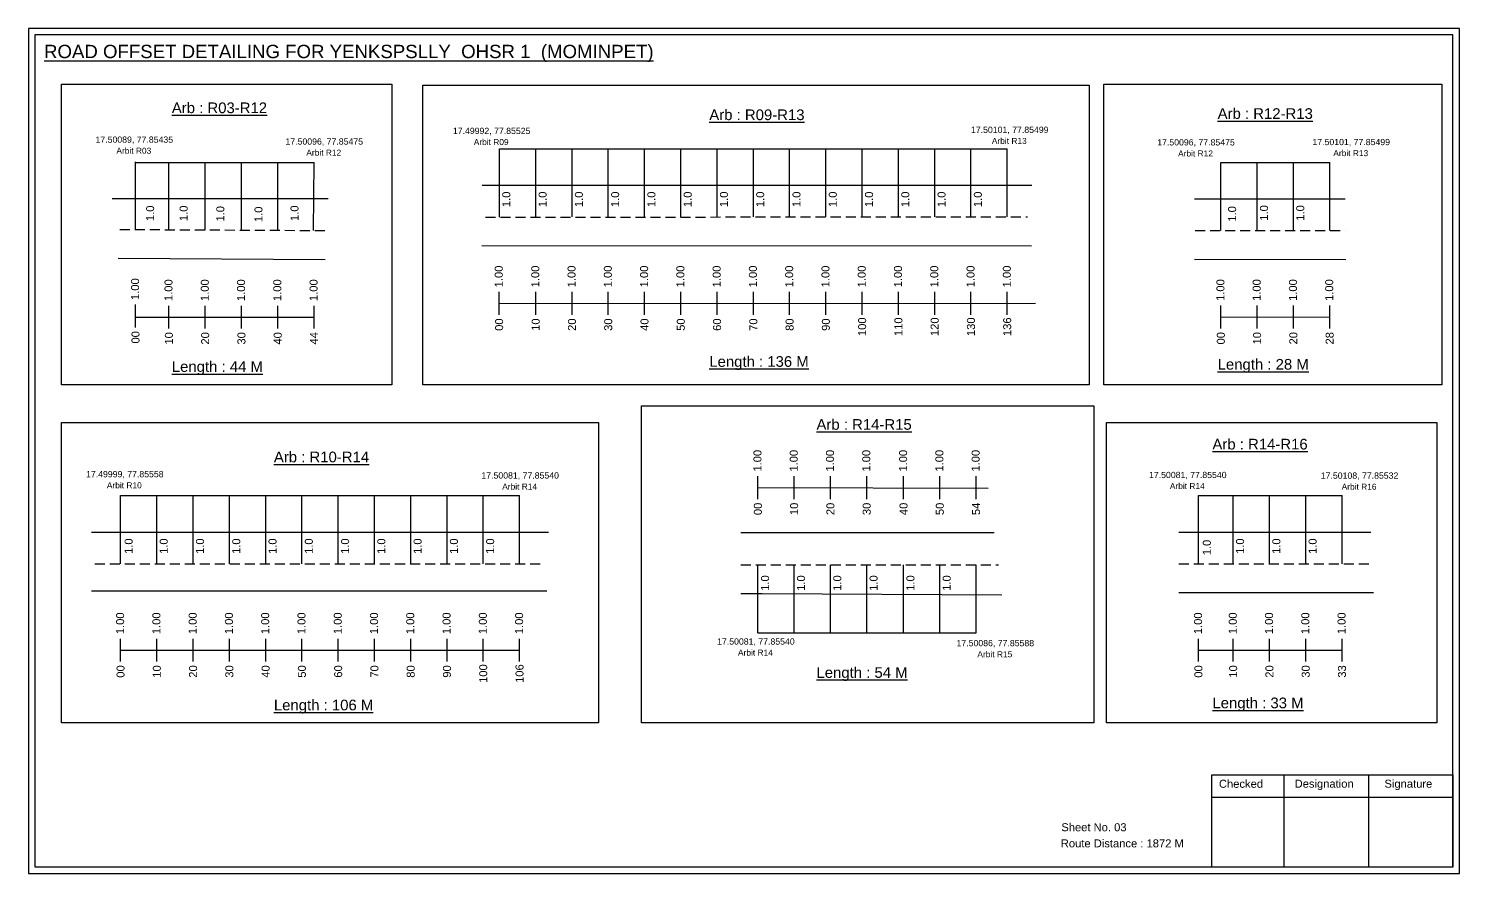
# Model space of a CAD drawing. Header units: inches. Extents: x 1316 to 4752, y 533 to 3817.
# Drawn here: x 2804 to 3341, y 1603 to 1920 of the extents above; entities that cross this region are included whole.
import ezdxf

# ---------------------------------------------------------------- set-up
doc = ezdxf.new("R2010")
doc.units = ezdxf.units.IN
doc.header["$MEASUREMENT"] = 0
doc.linetypes.add('DASHED2', pattern=[0.375, 0.25, -0.125])
doc.layers.add('PDF_Geometry', color=7, linetype='Continuous')
doc.layers.add('PDF_Text', color=5, linetype='Continuous')
doc.styles.add('PDF Arial', font='arial.ttf')
doc.styles.get("Standard").update_dxf_attribs({"font": 'arial.ttf'})

msp = doc.modelspace()

# ---------------------------------------------------------------- linework, layer by layer
at = {"color": 5}
for p, q in [((2980.88, 1874.91), (3171.28, 1874.91)), ((2844.43, 1869.76), (2911.35, 1869.76)), ((3251.38, 1869.8), (3292.18, 1869.8)), ((2838.82, 1744.87), (2988.42, 1744.87)), ((3242.97, 1744.87), (3296.8, 1744.87)), ((3077.78, 1693.45), (3159.6, 1693.47))]:
    msp.add_line(p, q, dxfattribs=at)
for p, q in [((2980.88, 1849.3), (2980.88, 1874.91)), ((2994.48, 1849.38), (2994.48, 1874.91)), ((3008.08, 1849.38), (3008.08, 1874.91)), ((3021.68, 1849.38), (3021.68, 1874.91)), ((3035.28, 1849.38), (3035.28, 1874.91)), ((3048.88, 1849.38), (3048.88, 1874.91)), ((3062.48, 1849.38), (3062.48, 1874.91)), ((3076.08, 1849.38), (3076.08, 1874.91)), ((3089.68, 1849.38), (3089.68, 1874.91)), ((3103.28, 1849.38), (3103.28, 1874.91)), ((3116.88, 1849.38), (3116.88, 1874.91)), ((3130.48, 1849.38), (3130.48, 1874.91)), ((3144.08, 1849.38), (3144.08, 1874.91)), ((3157.68, 1849.38), (3157.68, 1874.91)), ((3171.28, 1849.38), (3171.28, 1874.91)), ((2844.43, 1844.53), (2844.43, 1870.06)), ((2856.95, 1844.48), (2856.95, 1869.76)), ((2870.55, 1844.42), (2870.55, 1869.76)), ((2884.15, 1844.49), (2884.15, 1869.76)), ((2897.75, 1844.23), (2897.75, 1869.76)), ((2911.12, 1844.26), (2911.35, 1869.76)), ((3251.38, 1844.27), (3251.38, 1869.8)), ((3264.98, 1844.27), (3264.98, 1869.8)), ((3278.58, 1844.27), (3278.58, 1869.8)), ((3292.18, 1844.27), (3292.18, 1869.8)), ((2974.34, 1861.25), (3180.44, 1861.26)), ((2916.6, 1856.09), (2835.64, 1856.09)), ((3241.54, 1856.15), (3298.03, 1856.15)), ((2974.24, 1838.64), (3180.4, 1838.54)), ((2837.85, 1833.89), (2915.58, 1833.45)), ((3241.54, 1833.47), (3298.25, 1833.34)), ((2838.82, 1719.33), (2838.82, 1744.87)), ((2852.42, 1719.33), (2852.42, 1744.87)), ((2866.02, 1719.33), (2866.02, 1744.87)), ((2879.62, 1719.33), (2879.62, 1744.87)), ((2893.22, 1719.33), (2893.22, 1744.87)), ((2906.82, 1719.33), (2906.82, 1744.87)), ((2920.42, 1719.33), (2920.42, 1744.87)), ((2934.02, 1719.33), (2934.02, 1744.87)), ((2947.62, 1719.33), (2947.62, 1744.87)), ((2961.22, 1719.33), (2961.22, 1744.87)), ((2974.82, 1719.33), (2974.82, 1744.87)), ((2988.42, 1719.33), (2988.42, 1744.87)), ((3242.97, 1719.33), (3242.97, 1744.87)), ((3256, 1719.33), (3256, 1744.87)), ((3269.6, 1719.33), (3269.6, 1744.87)), ((3283.2, 1719.33), (3283.2, 1744.87)), ((3296.8, 1719.33), (3296.8, 1744.87)), ((2827.94, 1731.22), (2999.3, 1731.22)), ((3166.33, 1730.87), (3071.37, 1730.87)), ((3235.63, 1731.22), (3307.66, 1731.22)), ((3077.78, 1693.45), (3077.78, 1718.98)), ((3091.38, 1693.45), (3091.38, 1718.98)), ((3104.98, 1693.45), (3104.98, 1718.98)), ((3118.58, 1693.45), (3118.58, 1718.98)), ((3132.4, 1693.45), (3132.4, 1718.98)), ((3146, 1693.45), (3146, 1718.98)), ((3159.6, 1693.45), (3159.6, 1718.98)), ((2998.61, 1709.03), (2827.94, 1709.03)), ((3235.63, 1708.53), (3308.66, 1708.53))]:
    msp.add_line(p, q)
at = {"linetype": 'DASHED2', "ltscale": 15}
for p, q in [((2975.69, 1849.3), (3178.87, 1849.38)), ((2838.57, 1844.67), (2916.85, 1844.26)), ((3241.69, 1844.27), (3298.03, 1844.27)), ((2829.21, 1719.33), (2996.82, 1719.33)), ((3071.37, 1718.98), (3168.05, 1718.98)), ((3235.63, 1719.33), (3308.16, 1719.33))]:
    msp.add_line(p, q, dxfattribs=at)
at = {"color": 217, "true_color": 0x93278f}
for p, q in [((2980.78, 1812.68), (2980.78, 1821.23)), ((2994.48, 1812.68), (2994.48, 1821.23)), ((3008.08, 1812.68), (3008.08, 1821.23)), ((3021.68, 1812.68), (3021.68, 1821.23)), ((3035.28, 1812.68), (3035.28, 1821.23)), ((3048.88, 1812.68), (3048.88, 1821.23)), ((3062.48, 1812.68), (3062.48, 1821.23)), ((3076.08, 1812.68), (3076.08, 1821.23)), ((3089.68, 1812.68), (3089.68, 1821.23)), ((3103.28, 1812.68), (3103.28, 1821.23)), ((3116.88, 1812.68), (3116.88, 1821.23)), ((3130.48, 1812.68), (3130.48, 1821.23)), ((3144.08, 1812.68), (3144.08, 1821.23)), ((3157.68, 1812.68), (3157.68, 1821.23)), ((3171.28, 1812.68), (3171.28, 1821.23)), ((2844.43, 1807.92), (2844.43, 1816.47)), ((2856.95, 1807.53), (2856.95, 1816.09)), ((2870.55, 1807.53), (2870.55, 1816.09)), ((2884.15, 1807.53), (2884.15, 1816.09)), ((2897.75, 1807.53), (2897.75, 1816.09)), ((2911.35, 1807.53), (2911.35, 1816.09)), ((2980.78, 1816.94), (3181.84, 1816.99)), ((3251.38, 1807.57), (3251.38, 1816.13)), ((3264.98, 1807.57), (3264.98, 1816.13)), ((3278.58, 1807.57), (3278.58, 1816.13)), ((3292.18, 1807.57), (3292.18, 1816.13)), ((2844.43, 1811.8), (2911.35, 1811.81)), ((3251.38, 1811.84), (3292.18, 1811.85)), ((3077.78, 1743.59), (3077.78, 1752.15)), ((3091.38, 1743.59), (3091.38, 1752.15)), ((3104.98, 1743.59), (3104.98, 1752.15)), ((3118.58, 1743.59), (3118.58, 1752.15)), ((3132.4, 1743.59), (3132.4, 1752.15)), ((3146, 1743.59), (3146, 1752.15)), ((3159.6, 1743.59), (3159.6, 1752.15)), ((3077.78, 1747.86), (3164.11, 1747.62)), ((2838.82, 1682.63), (2838.82, 1691.19)), ((2852.42, 1682.63), (2852.42, 1691.19)), ((2866.02, 1682.63), (2866.02, 1691.19)), ((2879.62, 1682.63), (2879.62, 1691.19)), ((2893.22, 1682.63), (2893.22, 1691.19)), ((2906.82, 1682.63), (2906.82, 1691.19)), ((2920.42, 1682.63), (2920.42, 1691.19)), ((2934.02, 1682.63), (2934.02, 1691.19)), ((2947.62, 1682.63), (2947.62, 1691.19)), ((2961.22, 1682.63), (2961.22, 1691.19)), ((2974.82, 1682.63), (2974.82, 1691.19)), ((2988.42, 1682.63), (2988.42, 1691.19)), ((3242.97, 1682.63), (3242.97, 1691.19)), ((3256, 1682.63), (3256, 1691.19)), ((3269.6, 1682.63), (3269.6, 1691.19)), ((3283.2, 1682.63), (3283.2, 1691.19)), ((3296.8, 1682.63), (3296.8, 1691.19)), ((2838.82, 1686.9), (2988.42, 1686.93)), ((3242.97, 1686.91), (3296.8, 1686.92))]:
    msp.add_line(p, q, dxfattribs=at)
for points in [[(2816.72, 1899.12), (2940.53, 1899.12), (2940.53, 1786.44), (2816.72, 1786.44)], [(3207.51, 1899.12), (3334.27, 1899.12), (3334.27, 1786.44), (3207.51, 1786.44)], [(2952.15, 1898.8), (3202, 1898.8), (3202, 1786.44), (2952.15, 1786.44)], [(3034.15, 1778.49), (3203.77, 1778.49), (3203.77, 1659.67), (3034.15, 1659.67)], [(2816.72, 1772.35), (3017.96, 1772.35), (3017.96, 1659.67), (2816.72, 1659.67)], [(3208.51, 1772.35), (3332.31, 1772.35), (3332.31, 1659.67), (3208.51, 1659.67)]]:
    msp.add_lwpolyline(points, close=True)
msp.add_lwpolyline([(3071.37, 1708.18), (3079.43, 1708.18), (3169.28, 1707.68)])
at = {"layer": 'PDF_Geometry'}
for points in [[(2804.33, 1919.96), (2804.33, 1603.25), (3340.81, 1603.25), (3340.81, 1919.96)], [(2806.66, 1917.63), (2806.66, 1605.67), (3338.39, 1605.67), (3338.39, 1917.63)]]:
    msp.add_lwpolyline(points, close=True, dxfattribs=at)
at = {"layer": 'PDF_Geometry', "color": 242, "true_color": 0xcc1f26}
msp.add_lwpolyline([(3338.39, 1605.58), (3248.04, 1605.58), (3248.04, 1640.19), (3338.39, 1640.19)], close=True, dxfattribs=at)
for points in [[(3275.03, 1640.19), (3275.03, 1605.58)], [(3306.75, 1640.19), (3306.75, 1605.58)], [(3248.04, 1631.81), (3338.39, 1631.81)]]:
    msp.add_lwpolyline(points, dxfattribs=at)

# ---------------------------------------------------------------- texts
at = {"color": 242, "true_color": 0xcd2027}
for s, height, p in [('%%UROAD OFFSET DETAILING FOR YENKSPSLLY  OHSR 1  (MOMINPET)', 5, (2810.11, 1908.89)), ('%%UArb : R03-R12', 4, (2858.03, 1888.27)), ('%%UArb : R09-R13', 4, (3059.56, 1885.66)), ('%%UArb : R12-R13', 4, (3250.16, 1886.11)), ('%%ULength : 136 M', 4, (3059.56, 1793.16)), ('%%ULength : 44 M', 4, (2858.03, 1791.27)), ('%%ULength : 28 M', 4, (3250.16, 1792.11)), ('%%UArb : R14-R15', 4, (3099.75, 1769.56)), ('%%UArb : R14-R16', 4, (3248.21, 1762.17)), ('%%UArb : R10-R14', 4, (2896.3, 1757.37)), ('%%ULength : 54 M', 4, (3099.75, 1676.56)), ('%%ULength : 106 M', 4, (2896.3, 1664.37)), ('%%ULength : 33 M', 4, (3248.21, 1665.17))]:
    msp.add_text(s, height=height, dxfattribs=at).set_placement(p)
at = {"color": 5}
for s, height, p in [('17.50101, 77.85499', 2.34, (3157.68, 1880.87)), ('17.50089, 77.85435', 2.34, (2829.42, 1877.17)), ('17.50096, 77.85475', 2.34, (2900.64, 1876.47)), ('17.49992, 77.85525', 2.34, (2963.41, 1880.44)), ('Arbit R09', 2.246, (2971.24, 1876.31)), ('Arbit R13', 2.246, (3165.5, 1876.74)), ('17.50096, 77.85475', 2.34, (3227.51, 1876.16)), ('17.50101, 77.85499', 2.34, (3285.71, 1876.27)), ('Arbit R03', 2.246, (2837.24, 1873.05)), ('Arbit R12', 2.246, (2908.46, 1872.34)), ('Arbit R12', 2.246, (3235.33, 1872.03)), ('Arbit R13', 2.246, (3293.53, 1872.15)), ('17.49999, 77.85558', 2.34, (2825.86, 1751.75)), ('Arbit R10', 2.246, (2833.68, 1747.62)), ('17.50081, 77.85540', 2.34, (2974.1, 1751.27)), ('Arbit R14', 2.246, (2981.92, 1747.15)), ('17.50081, 77.85540', 2.34, (3224.43, 1751.45)), ('Arbit R14', 2.246, (3232.25, 1747.33)), ('17.50108, 77.85532', 2.34, (3288.84, 1751.21)), ('Arbit R16', 2.246, (3296.66, 1747.09)), ('17.50081, 77.85540', 2.34, (3062.49, 1689.02)), ('17.50086, 77.85588', 2.34, (3152.26, 1688.41)), ('Arbit R14', 2.246, (3070.31, 1684.89)), ('Arbit R15', 2.246, (3160.08, 1684.28))]:
    msp.add_text(s, height=height, dxfattribs=at).set_placement(p)
for p in [(2984.95, 1853.05), (2998.55, 1853.05), (3012.15, 1853.05), (3025.75, 1853.05), (3039.35, 1853.05), (3052.95, 1853.05), (3066.55, 1853.05), (3080.15, 1853.05), (3093.75, 1853.05), (3107.35, 1853.05), (3120.95, 1853.05), (3134.55, 1853.05), (3148.15, 1853.05), (3161.75, 1853.05), (2851.39, 1847.81), (2863.96, 1847.81), (2877.7, 1847.62), (2892.02, 1847.43), (2905.53, 1847.84), (3257.09, 1847.58), (3269.04, 1847.94), (3282.64, 1847.94), (2843.33, 1723.01), (2856.49, 1723.01), (2870.09, 1723.01), (2883.69, 1723.01), (2897.29, 1723.01), (2910.89, 1723.01), (2924.49, 1723.01), (2938.09, 1723.01), (2951.69, 1723.01), (2965.29, 1723.01), (2978.89, 1723.01), (3247.6, 1722.51), (3260.07, 1723.01), (3273.67, 1723.01), (3287.27, 1723.01), (3081.96, 1709.18), (3095.45, 1709.18), (3109.05, 1709.18), (3122.65, 1709.18), (3136.47, 1709.18), (3150.07, 1709.18)]:
    msp.add_text('1.0', height=3, rotation=90).set_placement(p)
at = {"color": 217, "true_color": 0x93278f}
for s, p in [('1.00', (2982.1, 1822.97)), ('1.00', (2995.81, 1822.97)), ('1.00', (3009.41, 1822.97)), ('1.00', (3023.01, 1822.97)), ('1.00', (3036.61, 1822.97)), ('1.00', (3050.21, 1822.97)), ('1.00', (3063.81, 1822.97)), ('1.00', (3077.41, 1822.97)), ('1.00', (3091.01, 1822.97)), ('1.00', (3104.61, 1822.97)), ('1.00', (3118.21, 1822.97)), ('1.00', (3131.81, 1822.97)), ('1.00', (3145.41, 1822.97)), ('1.00', (3159.01, 1822.97)), ('1.00', (3172.61, 1822.97)), ('1.00', (2845.75, 1818.21)), ('1.00', (2858.28, 1817.82)), ('1.00', (2871.88, 1817.82)), ('1.00', (2885.48, 1817.82)), ('1.00', (2899.08, 1817.82)), ('1.00', (2912.68, 1817.82)), ('1.00', (3252.7, 1817.86)), ('1.00', (3266.3, 1817.86)), ('1.00', (3279.9, 1817.86)), ('1.00', (3293.5, 1817.86)), ('00', (2982.25, 1806.65)), ('10', (2995.96, 1806.65)), ('20', (3009.56, 1806.65)), ('30', (3023.16, 1806.65)), ('40', (3036.76, 1806.65)), ('50', (3050.36, 1806.65)), ('60', (3063.96, 1806.65)), ('70', (3077.56, 1806.65)), ('80', (3091.16, 1806.65)), ('90', (3104.76, 1806.65)), ('100', (3118.36, 1804.7)), ('110', (3131.96, 1804.7)), ('120', (3145.56, 1804.7)), ('130', (3159.16, 1804.7)), ('136', (3172.76, 1804.7)), ('00', (2845.9, 1801.89)), ('10', (2858.43, 1801.5)), ('20', (2872.03, 1801.5)), ('30', (2885.63, 1801.5)), ('40', (2899.23, 1801.5)), ('44', (2912.83, 1801.5)), ('00', (3252.85, 1801.54)), ('10', (3266.45, 1801.54)), ('20', (3280.05, 1801.54)), ('28', (3293.65, 1801.54)), ('1.00', (3079.11, 1753.88)), ('1.00', (3092.71, 1753.88)), ('1.00', (3106.31, 1753.88)), ('1.00', (3119.91, 1753.88)), ('1.00', (3133.72, 1753.88)), ('1.00', (3147.32, 1753.88)), ('1.00', (3160.92, 1753.88)), ('00', (3079.26, 1737.56)), ('10', (3092.86, 1737.56)), ('20', (3106.46, 1737.56)), ('30', (3120.06, 1737.56)), ('40', (3133.88, 1737.56)), ('50', (3147.48, 1737.56)), ('54', (3161.08, 1737.56)), ('1.00', (2840.14, 1692.93)), ('1.00', (2853.74, 1692.93)), ('1.00', (2867.34, 1692.93)), ('1.00', (2880.94, 1692.93)), ('1.00', (2894.54, 1692.93)), ('1.00', (2908.14, 1692.93)), ('1.00', (2921.74, 1692.93)), ('1.00', (2935.34, 1692.93)), ('1.00', (2948.94, 1692.93)), ('1.00', (2962.54, 1692.93)), ('1.00', (2976.14, 1692.93)), ('1.00', (2989.74, 1692.93)), ('1.00', (3244.3, 1692.93)), ('1.00', (3257.33, 1692.93)), ('1.00', (3270.93, 1692.93)), ('1.00', (3284.53, 1692.93)), ('1.00', (3298.13, 1692.93)), ('00', (2840.3, 1676.61)), ('10', (2853.9, 1676.61)), ('20', (2867.5, 1676.61)), ('30', (2881.1, 1676.61)), ('40', (2894.7, 1676.61)), ('50', (2908.3, 1676.61)), ('60', (2921.9, 1676.61)), ('70', (2935.5, 1676.61)), ('80', (2949.1, 1676.61)), ('90', (2962.7, 1676.61)), ('100', (2976.3, 1674.66)), ('106', (2989.9, 1674.66)), ('00', (3244.45, 1676.61)), ('10', (3257.48, 1676.61)), ('20', (3271.08, 1676.61)), ('30', (3284.68, 1676.61)), ('33', (3298.28, 1676.61))]:
    msp.add_text(s, height=3, rotation=90, dxfattribs=at).set_placement(p)
for s, p in [('Sheet No. 03', (3191.54, 1619.05)), ('Route Distance : 1872 M', (3191.36, 1613))]:
    msp.add_text(s, height=3).set_placement(p)
at = {"layer": 'PDF_Text', "color": 7, "attachment_point": 7, "style": 'PDF Arial'}
for s, insert, char_height in [('Checked', (3250.65, 1635.3), 3.001), ('Designation', (3279.03, 1634.47), 3.0006), ('Signature', (3312.71, 1634.47), 3.001)]:
    msp.add_mtext(s, dxfattribs=dict(at, insert=insert, char_height=char_height))

doc.saveas('drawing.dxf')
